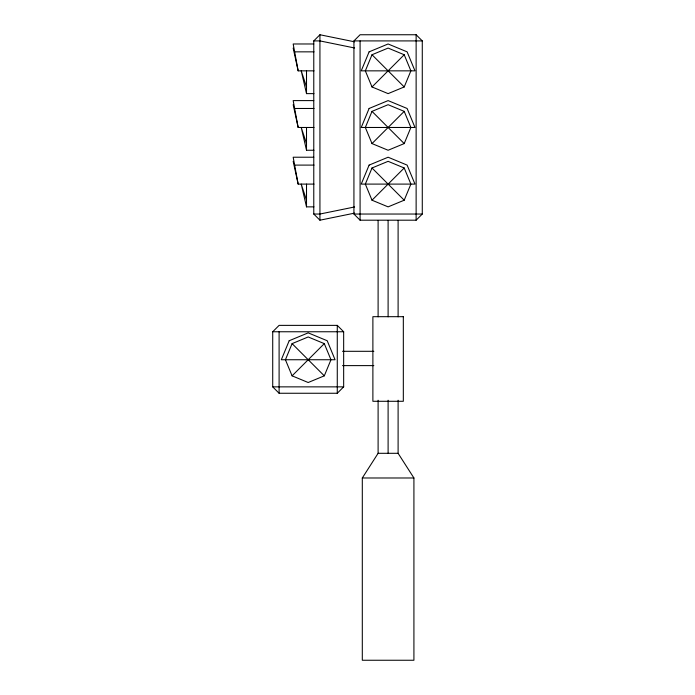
<?xml version="1.0" encoding="UTF-8"?>
<svg xmlns="http://www.w3.org/2000/svg" width="695" height="695" viewBox="0 0 695 695"><rect width="100%" height="100%" fill="white"/><g stroke="black" fill="none" stroke-linecap="round" stroke-linejoin="round"><path stroke-width="1.04" d="M372.007 54.749L365.335 70.847L372.007 86.953L388.105 93.625L404.212 86.953L410.884 70.847L404.212 54.749L388.105 48.077L372.007 54.749L404.212 86.953M372.007 111.374L365.335 127.472L372.007 143.578L388.105 150.25L404.212 143.578L410.884 127.472L404.212 111.374L388.105 104.702L372.007 111.374L404.212 143.578M292.091 343.634L285.419 359.741L292.091 375.839L308.189 382.511L324.296 375.839L330.968 359.741L324.296 343.634L308.189 336.962L292.091 343.634L324.296 375.839M372.007 167.99L365.335 184.097L372.007 200.203L388.105 206.867L404.212 200.203L410.884 184.097L404.212 167.99L388.105 161.327L372.007 167.99L404.212 200.203M398.105 400.233L398.105 453.305L413.916 477.986L413.916 660.25L362.304 660.25L362.304 477.986L378.106 453.305L378.106 400.233M354.606 213.122L319.935 220.193L313.775 214.034L313.775 40.909L319.935 34.75L354.606 41.822M353.929 40.909L360.088 34.75L416.131 34.75L422.282 40.909L422.282 214.034L416.131 220.193L360.088 220.193L353.929 214.034L353.929 40.909L422.282 40.909M372.007 86.953L404.212 54.749M372.007 143.578L404.212 111.374M372.007 200.203L404.212 167.99M272.718 331.758L279.103 325.373L337.275 325.373L343.66 331.758L343.66 386.863L337.275 393.257L279.103 393.257L272.718 386.863L272.718 331.758L343.66 331.758M292.091 375.839L324.296 343.634M354.606 206.962L319.935 214.034L313.775 214.034M313.775 40.909L319.935 40.909L354.606 47.981M313.775 43.976L293.177 43.976L298.155 70.847L314.01 70.847M294.697 51.847L314.027 51.847M306.512 86.953L301.23 70.847L306.512 93.625L313.932 93.625M313.775 100.601L293.177 100.601L298.155 127.472L314.01 127.472M294.697 108.472L314.027 108.472M306.512 143.578L301.23 127.472L306.512 150.25L313.932 150.25M313.775 157.218L293.177 157.218L298.155 184.097L314.01 184.097M294.697 165.097L314.027 165.097M306.512 200.203L301.23 184.097L306.512 206.867L313.932 206.867M353.929 214.034L422.282 214.034M342.513 351.305L373.841 351.305M342.513 365.613L373.841 365.613M272.718 386.863L343.66 386.863M378.106 453.305L398.105 453.305M362.304 477.986L413.916 477.986M293.177 48.077L298.155 70.847M293.177 104.702L298.155 127.472M293.177 161.327L298.155 184.097M416.131 34.75L416.131 220.193M398.105 220.437L398.105 316.833M388.105 220.437L388.105 316.833M388.105 400.233L388.105 453.305M378.106 220.437L378.106 316.833M360.088 40.909L360.088 220.193M337.275 325.373L337.275 393.257M319.935 34.75L319.935 220.193M306.512 70.847L306.512 93.625M306.512 127.472L306.512 150.25M306.512 184.097L306.512 206.867M279.103 331.758L279.103 393.257M369.106 51.847L361.235 70.847L414.985 70.847L407.114 51.847L388.105 43.976L369.106 51.847M369.106 108.472L361.235 127.472L414.985 127.472L407.114 108.472L388.105 100.601L369.106 108.472M289.19 340.732L281.319 359.741L335.068 359.741L327.197 340.732L308.189 332.862L289.19 340.732M369.106 165.097L361.235 184.097L414.985 184.097L407.114 165.097L388.105 157.218L369.106 165.097M403.326 316.685L372.885 316.685L372.885 401.284L403.326 401.284L403.326 316.685"/></g></svg>
